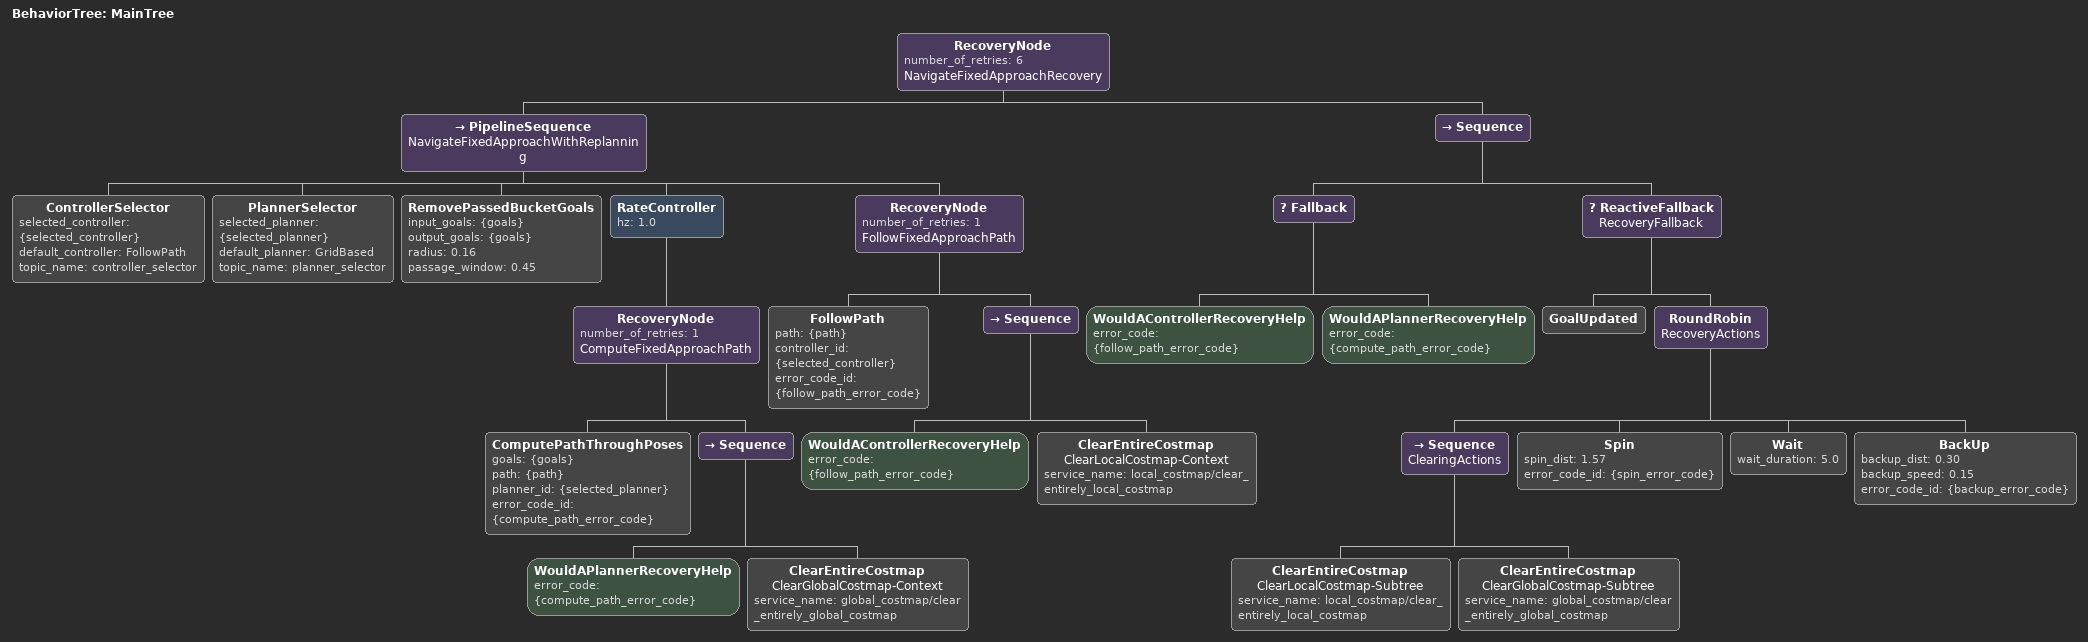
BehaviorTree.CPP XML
<root BTCPP_format="4" main_tree_to_execute="MainTree">
  <BehaviorTree ID="MainTree">
    <RecoveryNode number_of_retries="6" name="NavigateFixedApproachRecovery">
      <PipelineSequence name="NavigateFixedApproachWithReplanning">
        <ControllerSelector selected_controller="{selected_controller}" default_controller="FollowPath" topic_name="controller_selector"/>
        <PlannerSelector selected_planner="{selected_planner}" default_planner="GridBased" topic_name="planner_selector"/>
        <RemovePassedBucketGoals input_goals="{goals}" output_goals="{goals}" radius="0.16" passage_window="0.45"/>
        <RateController hz="1.0">
          <RecoveryNode number_of_retries="1" name="ComputeFixedApproachPath">
            <ComputePathThroughPoses goals="{goals}" path="{path}" planner_id="{selected_planner}" error_code_id="{compute_path_error_code}"/>
            <Sequence>
              <WouldAPlannerRecoveryHelp error_code="{compute_path_error_code}"/>
              <ClearEntireCostmap name="ClearGlobalCostmap-Context" service_name="global_costmap/clear_entirely_global_costmap"/>
            </Sequence>
          </RecoveryNode>
        </RateController>
        <RecoveryNode number_of_retries="1" name="FollowFixedApproachPath">
          <FollowPath path="{path}" controller_id="{selected_controller}" error_code_id="{follow_path_error_code}"/>
          <Sequence>
            <WouldAControllerRecoveryHelp error_code="{follow_path_error_code}"/>
            <ClearEntireCostmap name="ClearLocalCostmap-Context" service_name="local_costmap/clear_entirely_local_costmap"/>
          </Sequence>
        </RecoveryNode>
      </PipelineSequence>
      <Sequence>
        <Fallback>
          <WouldAControllerRecoveryHelp error_code="{follow_path_error_code}"/>
          <WouldAPlannerRecoveryHelp error_code="{compute_path_error_code}"/>
        </Fallback>
        <ReactiveFallback name="RecoveryFallback">
          <GoalUpdated/>
          <RoundRobin name="RecoveryActions">
            <Sequence name="ClearingActions">
              <ClearEntireCostmap name="ClearLocalCostmap-Subtree" service_name="local_costmap/clear_entirely_local_costmap"/>
              <ClearEntireCostmap name="ClearGlobalCostmap-Subtree" service_name="global_costmap/clear_entirely_global_costmap"/>
            </Sequence>
            <Spin spin_dist="1.57" error_code_id="{spin_error_code}"/>
            <Wait wait_duration="5.0"/>
            <BackUp backup_dist="0.30" backup_speed="0.15" error_code_id="{backup_error_code}"/>
          </RoundRobin>
        </ReactiveFallback>
      </Sequence>
    </RecoveryNode>
  </BehaviorTree>
</root>
